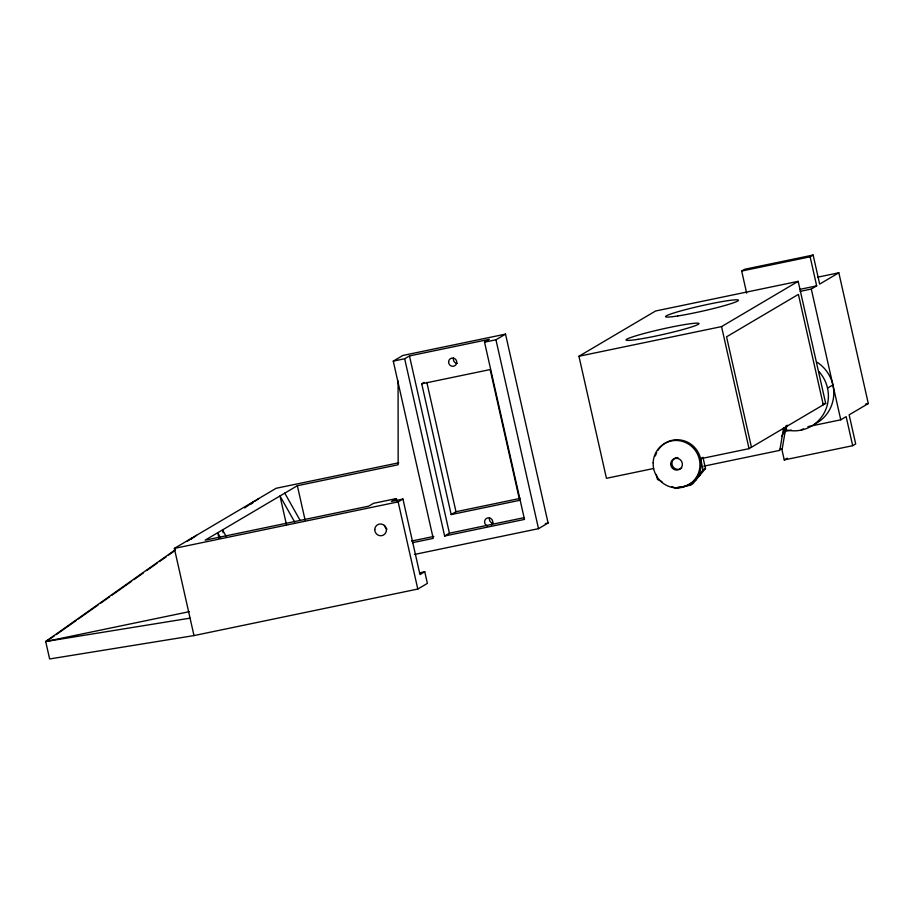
<?xml version="1.0" encoding="UTF-8"?>
<svg xmlns="http://www.w3.org/2000/svg" width="914" height="914" viewBox="0 0 914 914"><rect width="100%" height="100%" fill="white"/><g stroke="black" fill="none" stroke-linecap="round" stroke-linejoin="round"><path stroke-width="1.37" d="M783.595 427.935L779.802 450.362L703.757 466.174M785.994 426.53L782.201 448.945L779.436 449.517M491.481 525.093L492.166 524.27A4.182 4.067 59.4 0 0 490.864 518.524A4.182 4.067 59.4 0 0 485.22 519.689A4.182 4.067 59.4 0 0 486.511 525.447L487.482 525.927M672.053 486.556L675.572 488.282L690.413 485.185L703.095 469.956L705.494 468.539L702.957 457.32L700.57 458.737L703.095 469.956M705.494 468.539L692.812 483.769L690.413 485.185M419.686 572.827L424.759 571.764L427.375 583.395L417.801 589.05L193.997 635.584L49.63 658.96L45.7 641.525L175.488 549.634M187.084 541.431L191.712 538.152M53.96 636.235L45.7 641.525L190.066 618.15M56.28 634.59L75.988 620.652M78.307 619.006L98.004 605.057M100.323 603.423L109.589 596.853M111.908 595.22L131.605 581.27M133.924 579.625L143.201 573.067M146.674 570.599L157.105 563.218M159.424 561.573L166.371 556.66M168.69 555.015L174.483 550.913M190.706 539.42L196.51 535.318M244.701 507.944L253.978 501.375M250.653 504.3L252.972 502.654M255.292 501.009L258.765 498.553M412.5 542.699L433.213 538.392L393.271 361.133L402.846 355.466L505.522 334.124L548.092 523.014L538.506 528.669L414.465 554.455M404.673 358.756L409.472 355.923L489.321 339.323L484.534 342.156L524.487 519.415L444.627 536.015L404.673 358.756L393.271 361.133M484.534 342.156L495.948 339.779L505.522 334.124M421.72 383.8L490.167 369.564L519.643 500.335L451.185 514.571L421.72 383.8L424.119 382.383M193.997 635.584L174.357 548.411L276.119 488.293L398.767 462.792M398.081 381.012L398.161 464.758L297.347 485.711L205.159 540.163L368.719 506.162L373.506 503.328L396.322 498.587L396.939 501.329M653.556 468.516L606.45 478.308L578.95 356.254L655.578 311L798.173 281.352L825.685 403.405L749.057 448.66L700.57 458.737M746.669 293.177L741.677 271.035L744.67 269.276L813.129 255.04L819.675 284.094L838.835 272.783L868.3 403.554L849.14 414.865L855.687 443.93L852.693 445.689L784.246 459.925L781.756 448.854M396.322 498.587L391.535 501.409L402.937 499.044L419.972 574.598L424.759 571.764M741.677 271.035L810.135 256.811L813.129 255.04M174.357 548.411L398.15 501.866L402.937 499.044M578.95 356.254L721.546 326.606L798.173 281.352M800.116 291.372L811.289 289.053L816.682 285.865L810.135 256.811M451.185 514.571L455.983 511.737L520.237 498.381M444.627 536.015L449.414 533.193L523.768 517.735M827.513 388.13L832.905 384.943M699.987 475.154L697.588 476.571A23.89 23.238 59.4 0 0 690.184 443.69A23.89 23.238 59.4 0 0 657.909 450.396M696.091 479.827C690.641 483.426 685.043 487.585 678.119 487.082M801.155 430.117L803.303 428.837M807.907 426.644L840.766 419.812L846.147 416.635L852.693 445.689M784.246 459.925L787.24 458.154M817.881 277.136L838.835 272.783M799.921 289.35L816.682 285.865M822.931 403.977L825.685 403.405M865.501 404.137L868.3 403.554M784.635 431.488L791.478 430.06M411.62 541.054L433.842 536.427M545.304 523.585L548.092 523.014M45.7 641.525L189.312 611.66M661.953 481.632L657.463 479.439L656.343 474.457M284.78 493.137L300.158 520.477M294.674 522.054L279.992 495.971L286.493 524.819M226.021 536.13L222.525 529.914L223.142 532.656M220.525 537.706L217.726 532.748L218.972 538.232M811.289 289.053L840.766 419.812M823.286 404.811L798.402 294.388L726.561 336.82L751.445 447.243M721.546 326.606L749.057 448.66M495.948 339.779L538.506 528.669M426.827 382.36L455.983 511.737M409.472 355.923L449.414 533.193M398.15 501.866L417.801 589.05M297.347 485.711L305.093 520.055M681.741 467.922A5.975 5.815 59.4 0 1 672.27 465.42A5.975 5.815 59.4 0 1 677.96 457.56M655.372 455.972A23.89 23.238 59.4 0 1 656.72 452.533M785.949 425.855A32.961 32.059 59.4 0 1 781.744 436.275M787.148 425.147A32.961 32.059 59.4 0 1 784.943 431.854M457.308 363.475A4.182 4.067 59.4 0 1 453.538 358.014M387.045 529.149A5.975 5.815 59.4 0 1 384.451 525.39M493.332 523.299A4.182 4.067 59.4 0 1 489.561 517.838M817.322 362.367A35.84 34.858 59.4 0 1 815.128 423.902M819.001 371.644A35.84 34.858 59.4 0 1 823.388 414.316A35.84 34.858 59.4 0 1 784.235 429.397M653.156 462.758A23.89 23.238 59.4 0 0 687.522 485.414A23.89 23.238 59.4 0 0 688.985 444.398A23.89 23.238 59.4 0 0 653.156 462.758M670.705 463.832A5.975 5.815 59.4 0 0 679.296 469.499A5.975 5.815 59.4 0 0 679.662 459.239A5.975 5.815 59.4 0 0 670.705 463.832M638.223 339.311A37.337 2.731 -12.7 0 0 698.182 324.367A37.337 2.731 -12.7 0 0 651.191 331.656A37.337 2.731 -12.7 0 0 638.223 339.311M677.731 315.97A37.337 2.731 -12.7 0 0 737.689 301.026A37.337 2.731 -12.7 0 0 690.698 308.315A37.337 2.731 -12.7 0 0 677.731 315.97M448.58 361.898A4.182 4.067 59.4 0 0 454.589 365.874A4.182 4.067 59.4 0 0 454.841 358.688A4.182 4.067 59.4 0 0 448.58 361.898M374.729 529.503A5.975 5.815 59.4 0 0 383.32 535.17A5.975 5.815 59.4 0 0 383.686 524.91A5.975 5.815 59.4 0 0 374.729 529.503"/></g></svg>
